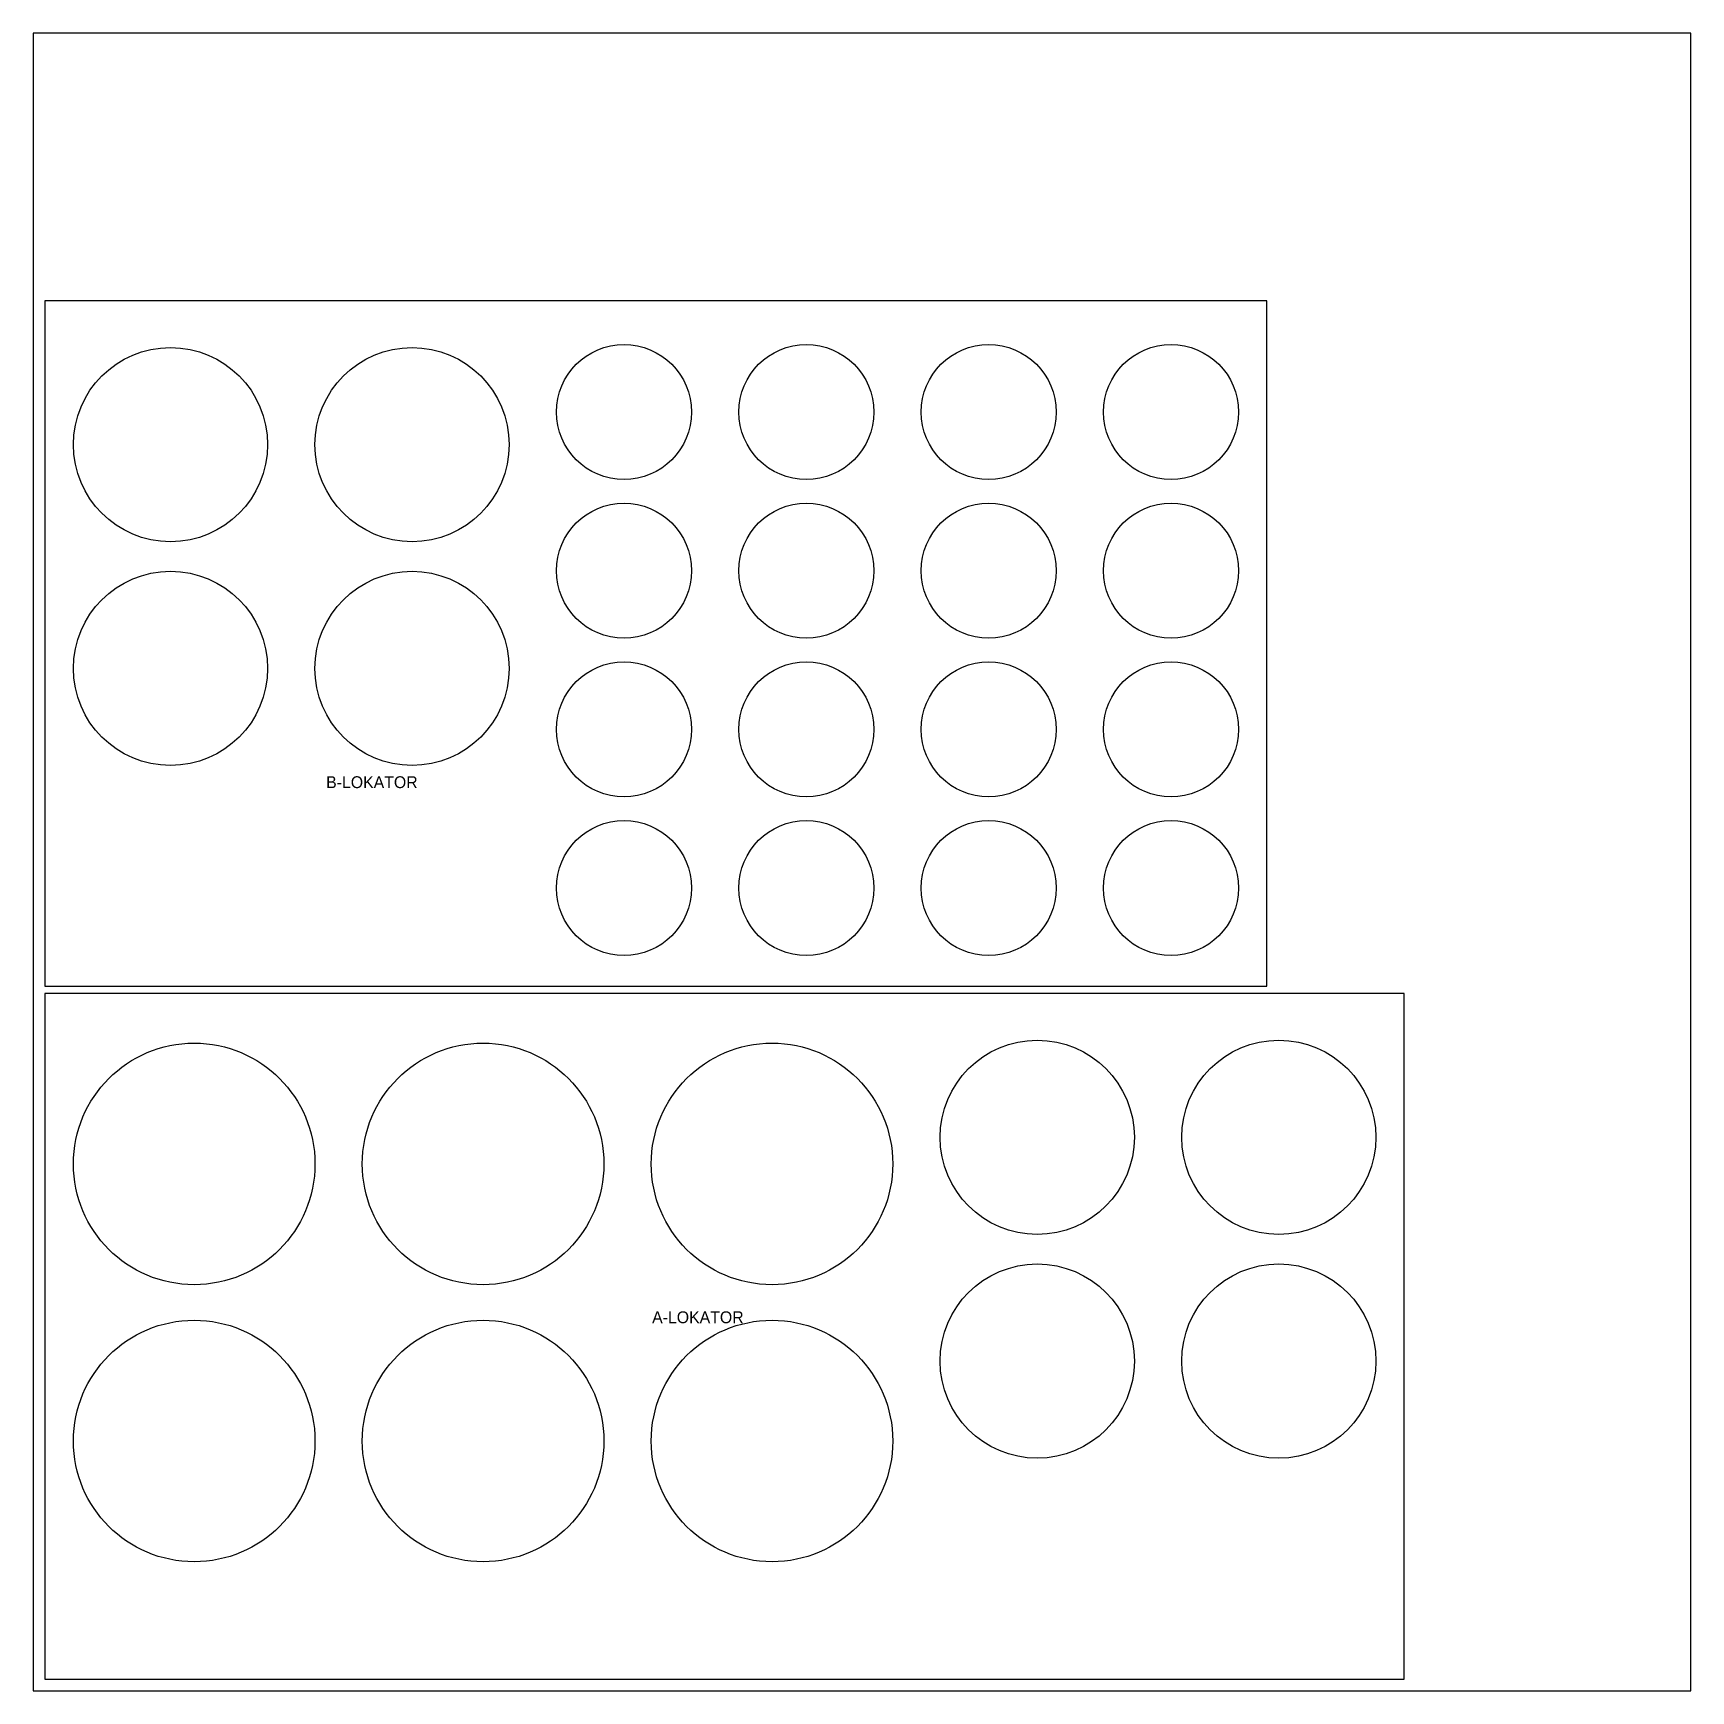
# Model space of a CAD drawing. Header units: millimetres. Extents: x 0 to 1400, y 0 to 1400.
import ezdxf
from ezdxf.enums import TextEntityAlignment as Align

# ---------------------------------------------------------------- set-up
doc = ezdxf.new("R2010")
doc.units = ezdxf.units.MM
for name, color, linetype in [('JELOLES', 5, 'Continuous'), ('TABLA', 8, 'Continuous'), ('VAGAS', 1, 'Continuous')]:
    doc.layers.add(name, color=color, linetype=linetype)

msp = doc.modelspace()

# ---------------------------------------------------------------- linework, layer by layer
at = {"layer": 'TABLA'}
msp.add_lwpolyline([(0, 0), (1400, 0), (1400, 1400), (0, 1400)], close=True, dxfattribs=at)
at = {"layer": 'VAGAS'}
for points in [[(1042, 595), (1042, 1174), (10, 1174), (10, 595)], [(1158, 10), (1158, 589), (10, 589), (10, 10)]]:
    msp.add_lwpolyline(points, close=True, dxfattribs=at)
for centre, radius in [((116, 1052.5), 82), ((320, 1052.5), 82), ((499, 1080), 57), ((653, 1080), 57), ((807, 1080), 57), ((961, 1080), 57), ((499, 946), 57), ((653, 946), 57), ((807, 946), 57), ((961, 946), 57), ((116, 863.5), 82), ((320, 863.5), 82), ((499, 812), 57), ((653, 812), 57), ((807, 812), 57), ((961, 812), 57), ((499, 678), 57), ((653, 678), 57), ((807, 678), 57), ((961, 678), 57), ((136, 445), 102), ((380, 445), 102), ((624, 445), 102), ((848, 467.5), 82), ((1052, 467.5), 82), ((848, 278.5), 82), ((1052, 278.5), 82), ((136, 211), 102), ((380, 211), 102), ((624, 211), 102)]:
    msp.add_circle(centre, radius, dxfattribs=at)

# ---------------------------------------------------------------- texts
at = {"layer": 'JELOLES'}
for s, p in [('B-LOKATOR', (286.1, 767.4)), ('A-LOKATOR', (561.4, 315.5))]:
    msp.add_text(s, height=10, dxfattribs=at).set_placement(p, align=Align.MIDDLE_CENTER)

doc.saveas('drawing.dxf')
